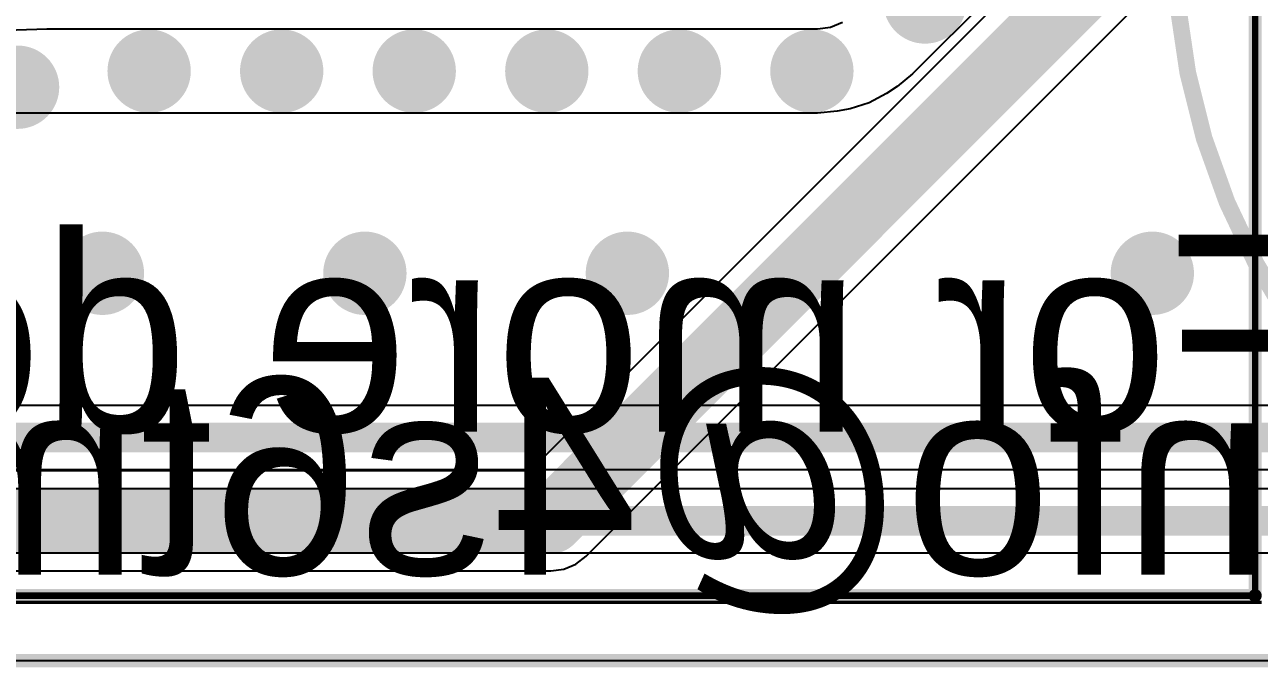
# Model space of a CAD drawing. Header units: millimetres. Extents: x 38.3 to 116.8, y 314 to 397.1.
# Drawn here: x 68.82 to 87.63, y 314 to 323.79 of the extents above; entities that cross this region are included whole.
import ezdxf

# ---------------------------------------------------------------- set-up
doc = ezdxf.new("R2010")
doc.units = ezdxf.units.MM
for name, color, linetype in [('BottomLayer', 5, 'Continuous'), ('BottomOverlay', 54, 'Continuous'), ('Mechanical1', 6, 'Continuous'), ('Mechanical13', 56, 'Continuous'), ('Mechanical15', 56, 'Continuous'), ('MultiLayer', 9, 'Continuous'), ('TopLayer', 1, 'Continuous'), ('TopOverlay', 2, 'Continuous'), ('ViaHoleLayer', 16, 'Continuous')]:
    doc.layers.add(name, color=color, linetype=linetype)

# ---------------------------------------------------------------- blocks, each defined once
blk = doc.blocks.new('BOUR_3852A_282_103AL_3_V_57')
at = {"layer": 'Mechanical13', "const_width": 0.1}
for points in [[(9.525, -19.11), (9.525, 0.7)], [(-9.525, -19.11), (9.525, -19.11)]]:
    blk.add_lwpolyline(points, dxfattribs=at)
at = {"layer": 'Mechanical13', "const_width": 0.05}
blk.add_lwpolyline([(9.5, -19.11, 1), (9.55, -19.11, 1)], format="xyb", close=True, dxfattribs=at)
blk.add_lwpolyline([(9.5, -19.11, 1), (9.55, -19.11, 1)], format="xyb", close=True, dxfattribs=at)
at = {"layer": 'Mechanical15', "const_width": 0.05}
blk.add_lwpolyline([(-9.625, -19.21), (9.625, -19.21)], dxfattribs=at)
at = {"layer": 'TopOverlay', "const_width": 0.2}
for points in [[(9.525, -19.11), (9.525, 0.7)], [(-9.525, -19.11), (9.525, -19.11)]]:
    blk.add_lwpolyline(points, dxfattribs=at)
at = {"layer": 'TopOverlay', "const_width": 0.1}
blk.add_lwpolyline([(9.475, -19.11, 1), (9.575, -19.11, 1)], format="xyb", close=True, dxfattribs=at)
blk.add_lwpolyline([(9.475, -19.11, 1), (9.575, -19.11, 1)], format="xyb", close=True, dxfattribs=at)
blk = doc.blocks.new('GX_8_87')
at = {"layer": 'Mechanical1', "const_width": 0.254}
blk.add_lwpolyline([(8.625, -3.87, 1), (-12.375, -3.87, 1)], format="xyb", close=True, dxfattribs=at)

msp = doc.modelspace()

# ---------------------------------------------------------------- linework, layer by layer
at = {"layer": 'BottomLayer'}
for p, q in [((90.383, 331.075), (82.346, 323.038)), ((89.039, 329.51), (76.52, 316.991)), ((77.373, 315.692), (89.892, 328.211)), ((81.096, 323.75), (81.279, 323.826)), ((81.096, 323.75), (81.279, 323.826)), ((64.944, 323.567), (69.154, 323.724)), ((64.944, 323.567), (69.154, 323.724)), ((69.154, 323.724), (80.899, 323.724)), ((69.154, 323.724), (80.899, 323.724)), ((80.899, 323.724), (81.096, 323.75)), ((80.899, 323.724), (81.096, 323.75)), ((82.346, 323.038), (82.113, 322.847)), ((82.346, 323.038), (82.346, 323.038)), ((82.346, 323.038), (82.346, 323.038)), ((81.948, 322.736), (81.682, 322.594)), ((82.113, 322.847), (81.948, 322.736)), ((81.394, 322.507), (81.199, 322.468)), ((81.682, 322.594), (81.394, 322.507)), ((80.899, 322.439), (66.426, 322.439)), ((81.199, 322.468), (80.899, 322.439)), ((76.52, 316.991), (46.797, 316.991)), ((77.032, 315.495), (77.215, 315.571)), ((77.215, 315.571), (77.373, 315.692)), ((46.482, 315.469), (76.835, 315.469)), ((76.835, 315.469), (77.032, 315.495)), ((106.738, 314.099), (39.495, 314.098))]:
    msp.add_line(p, q, dxfattribs=at)
at = {"layer": 'BottomLayer', "const_width": 1}
for points in [[(76.835, 316.23), (89.577, 328.972)], [(46.482, 316.23), (76.835, 316.23)]]:
    msp.add_lwpolyline(points, dxfattribs=at)
at = {"layer": 'BottomLayer'}
for points, const_width in [([(82.218, 324.132, 1), (82.853, 324.132, 1)], 0.635), ([(70.394, 323.079, 1), (71.029, 323.079, 1)], 0.635), ([(72.414, 323.079, 1), (73.049, 323.079, 1)], 0.635), ([(74.434, 323.079, 1), (75.069, 323.079, 1)], 0.635), ([(76.454, 323.079, 1), (77.089, 323.079, 1)], 0.635), ([(78.474, 323.079, 1), (79.109, 323.079, 1)], 0.635), ([(80.494, 323.079, 1), (81.129, 323.079, 1)], 0.635), ([(68.389, 322.834, 1), (69.024, 322.834, 1)], 0.635), ([(69.682, 320, 1), (70.317, 320, 1)], 0.635), ([(73.682, 320, 1), (74.317, 320, 1)], 0.635), ([(77.682, 320, 1), (78.317, 320, 1)], 0.635), ([(85.682, 320, 1), (86.317, 320, 1)], 0.635), ([(76.585, 316.23, 1), (77.085, 316.23, 1)], 0.5), ([(76.585, 316.23, 1), (77.085, 316.23, 1)], 0.5)]:
    msp.add_lwpolyline(points, format="xyb", close=True, dxfattribs=dict(at, const_width=const_width))
at = {"layer": 'Mechanical1', "const_width": 0.2}
msp.add_lwpolyline([(39.494, 314.099), (106.738, 314.099)], dxfattribs=at)
at = {"layer": 'MultiLayer', "const_width": 0.635}
for points in [[(82.218, 324.132, 1), (82.853, 324.132, 1)], [(70.394, 323.079, 1), (71.029, 323.079, 1)], [(72.414, 323.079, 1), (73.049, 323.079, 1)], [(74.434, 323.079, 1), (75.069, 323.079, 1)], [(76.454, 323.079, 1), (77.089, 323.079, 1)], [(78.474, 323.079, 1), (79.109, 323.079, 1)], [(80.494, 323.079, 1), (81.129, 323.079, 1)], [(68.389, 322.834, 1), (69.024, 322.834, 1)], [(69.682, 320, 1), (70.317, 320, 1)], [(73.682, 320, 1), (74.317, 320, 1)], [(77.682, 320, 1), (78.317, 320, 1)], [(85.682, 320, 1), (86.317, 320, 1)]]:
    msp.add_lwpolyline(points, format="xyb", close=True, dxfattribs=at)
at = {"layer": 'TopLayer'}
for p, q in [((89.984, 317.988), (53.415, 317.988)), ((53.213, 317.012), (89.99, 317.012)), ((91.425, 316.718), (50.367, 316.718)), ((50.165, 315.742), (94.996, 315.742)), ((106.738, 314.099), (39.495, 314.098))]:
    msp.add_line(p, q, dxfattribs=at)
at = {"layer": 'TopLayer', "const_width": 0.635}
for points in [[(82.218, 324.132, 1), (82.853, 324.132, 1)], [(70.394, 323.079, 1), (71.029, 323.079, 1)], [(72.414, 323.079, 1), (73.049, 323.079, 1)], [(74.434, 323.079, 1), (75.069, 323.079, 1)], [(76.454, 323.079, 1), (77.089, 323.079, 1)], [(78.474, 323.079, 1), (79.109, 323.079, 1)], [(80.494, 323.079, 1), (81.129, 323.079, 1)], [(68.389, 322.834, 1), (69.024, 322.834, 1)], [(69.682, 320, 1), (70.317, 320, 1)], [(73.682, 320, 1), (74.317, 320, 1)], [(77.682, 320, 1), (78.317, 320, 1)], [(85.682, 320, 1), (86.317, 320, 1)]]:
    msp.add_lwpolyline(points, format="xyb", close=True, dxfattribs=at)
at = {"layer": 'TopLayer', "const_width": 0.45}
for points in [[(53.213, 317.5), (92.075, 317.5)], [(50.165, 316.23), (94.996, 316.23)]]:
    msp.add_lwpolyline(points, dxfattribs=at)
at = {"layer": 'ViaHoleLayer', "const_width": 0.254}
for points in [[(70.584, 323.079, 1), (70.838, 323.079, 1)], [(72.604, 323.079, 1), (72.858, 323.079, 1)], [(74.624, 323.079, 1), (74.878, 323.079, 1)], [(76.644, 323.079, 1), (76.898, 323.079, 1)], [(78.664, 323.079, 1), (78.918, 323.079, 1)], [(80.684, 323.079, 1), (80.938, 323.079, 1)], [(68.58, 322.834, 1), (68.834, 322.834, 1)], [(69.873, 320, 1), (70.127, 320, 1)], [(73.873, 320, 1), (74.127, 320, 1)], [(77.873, 320, 1), (78.127, 320, 1)], [(85.873, 320, 1), (86.127, 320, 1)]]:
    msp.add_lwpolyline(points, format="xyb", close=True, dxfattribs=at)

# ---------------------------------------------------------------- block references
for name, p in [('BOUR_3852A_282_103AL_3_V_57', (78.041, 334.2)), ('GX_8_87', (98.713, 328.972))]:
    msp.add_blockref(name, p)

# ---------------------------------------------------------------- texts
at = {"layer": 'BottomOverlay', "text_generation_flag": 2}
for s, p in [('For more details:', (88.693, 317.588)), ('info@4s6tmp.com', (88.693, 315.412))]:
    msp.add_text(s, height=3, rotation=360, dxfattribs=at).set_placement(p)

doc.saveas('drawing.dxf')
